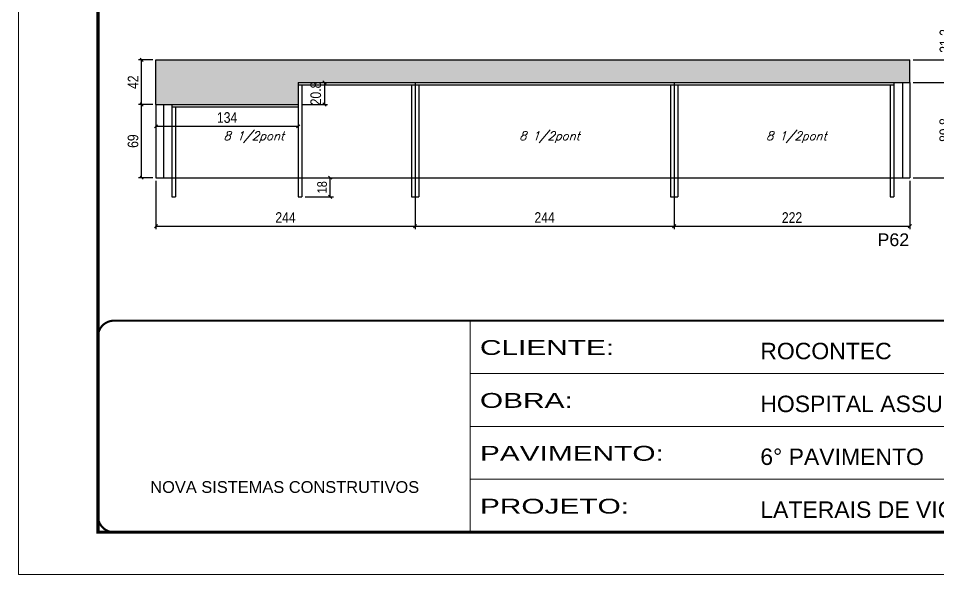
# Model space of a CAD drawing. Extents: x -20960 to -5926, y -2106 to 21915.
# Drawn here: x -7438 to -6573, y 13974 to 14498 of the extents above; entities that cross this region are included whole.
import ezdxf

# ---------------------------------------------------------------- set-up
doc = ezdxf.new("R2010")
doc.units = 0
doc.linetypes.add('CONTINUO', pattern=[0])
doc.linetypes.add('DASHED', pattern=[0.75, 0.5, -0.25])
for name, color, linetype in [('5', 5, 'Continuous'), ('COTA', 241, 'Continuous'), ('Painéis', 200, 'Continuous'), ('SARR_2.2x7', 40, 'Continuous'), ('SARR_3.5x7', 81, 'Continuous'), ('texto', 7, 'Continuous')]:
    doc.layers.add(name, color=color, linetype=linetype)
doc.layers.add('Folhas', color=255, linetype='Continuous', lineweight=9)
doc.layers.add('SARRAFO DE PRESSAO', color=251, linetype='DASHED', lineweight=9)
doc.styles.add('ARIAL', font='arial.ttf')
doc.styles.add('COTA TECNICA', font='techl___.ttf', dxfattribs={"height": 10})
doc.styles.add('COTA TECNICA-50', font='techl___.ttf', dxfattribs={"height": 9})
doc.styles.add('Romans', font='romans.shx')
doc.styles.get("Standard").update_dxf_attribs({"font": 'arial.ttf'})
doc.styles.add('Tecnologia', font='')
doc.styles.get('Tecnologia').set_extended_font_data('Forgotten Futurist')
doc.dimstyles.new('COTA PAINEL-50', dxfattribs={"dimtxt": 9, "dimasz": 3, "dimexe": 3, "dimexo": 3, "dimgap": 3, "dimtad": 1, "dimdec": 1, "dimzin": 12, "dimdsep": 46, "dimtxsty": 'COTA TECNICA-50', "dimblk1": 'OBLIQUE', "dimblk2": 'OBLIQUE', "dimsah": 1, "dimcen": 0.9, "dimclrd": 4, "dimclre": 4, "dimclrt": 240, "dimadec": 1, "dimazin": 3, "dimtfac": 1, "dimtdec": 1, "dimtmove": 0, "dimatfit": 3, "dimfxl": 1, "dimtolj": 1, "dimtzin": 12, "dimarcsym": 0})
doc.dimstyles.new('PAINEL', dxfattribs={"dimtxt": 10, "dimasz": 3, "dimexe": 3, "dimexo": 3, "dimgap": 3, "dimtad": 1, "dimdec": 1, "dimzin": 12, "dimdsep": 46, "dimtxsty": 'COTA TECNICA', "dimblk1": 'OBLIQUE', "dimblk2": 'OBLIQUE', "dimsah": 1, "dimcen": 0.9, "dimclrd": 4, "dimclre": 4, "dimclrt": 240, "dimadec": 1, "dimazin": 3, "dimtfac": 1, "dimtdec": 1, "dimtmove": 0, "dimatfit": 3, "dimfxl": 1, "dimtolj": 1, "dimtzin": 12, "dimarcsym": 0})

# ---------------------------------------------------------------- blocks, each defined once
blk = doc.blocks.new('9999999999')
at = {"color": 30, "linetype": 'CONTINUO'}
for p, q in [((98564.56, 34230.21), (98564.56, 34429.45)), ((98564.56, 34379.64), (99583.98, 34379.64)), ((98564.56, 34329.83), (99487.98, 34329.83)), ((98564.56, 34280.02), (99487.98, 34280.02))]:
    blk.add_line(p, q, dxfattribs=at)
at = {"color": 30, "linetype": 'CONTINUO', "const_width": 2}
blk.add_lwpolyline([(99583.98, 34230.21), (99583.98, 34414.45, 0.414214), (99568.98, 34429.45), (98228.98, 34429.45, 0.414214), (98213.98, 34414.45), (98213.98, 34245.21, 0.414214), (98228.98, 34230.21), (99583.98, 34230.21)], format="xyb", dxfattribs=at)
at = {"layer": 'Folhas'}
blk.add_lwpolyline([(98138.98, 34190.21), (99623.98, 34190.21), (99623.98, 35240.21), (98138.98, 35240.21)], close=True, dxfattribs=at)
at = {"layer": 'Folhas', "color": 30, "const_width": 3}
blk.add_lwpolyline([(98213.98, 34230.21), (99583.98, 34230.21), (99583.98, 35200.21), (98213.98, 35200.21)], close=True, dxfattribs=at)
at = {"color": 7, "linetype": 'Continuous', "ltscale": 5, "style": 'ARIAL'}
for s, height, p in [('ROCONTEC', 15.483, (98837.68, 34393.13)), ('HOSPITAL ASSUNÇÃO', 15.4829, (98837.68, 34343.32)), ('6° PAVIMENTO', 15.4829, (98837.68, 34293.51)), ('NOVA SISTEMAS CONSTRUTIVOS', 11.0592, (98263.19, 34267.21)), ('LATERAIS DE VIGAS', 15.4829, (98837.68, 34243.7))]:
    blk.add_text(s, height=height, dxfattribs=at).set_placement(p)
at = {"layer": 'Folhas', "color": 7, "style": 'Tecnologia', "width": 1.5}
for s, p in [('CLIENTE:', (98573.65, 34397.17)), ('OBRA:', (98573.65, 34347.31)), ('PAVIMENTO:', (98573.65, 34297.5)), ('PROJETO:', (98573.65, 34247.69))]:
    blk.add_text(s, height=14, dxfattribs=at).set_placement(p)
blk = doc.blocks.new('_Oblique')
at = {"color": 0, "linetype": 'ByBlock', "lineweight": -2}
blk.add_line((-0.5, -0.5), (0.5, 0.5), dxfattribs=at)
blk = doc.blocks.new('*D1041')
at = {"layer": 'COTA', "color": 4, "lineweight": -2, "ltscale": 25, "transparency": 16777216}
for p, q in [((-7308.93, 14344.85), (-7308.93, 14299.31)), ((-7064.93, 14344.85), (-7064.93, 14299.31)), ((-7308.93, 14302.31), (-7064.93, 14302.31))]:
    blk.add_line(p, q, dxfattribs=at)
at = {"layer": 'Defpoints', "color": 0, "ltscale": 25, "transparency": 16777216}
for p in [(-7308.93, 14347.85), (-7064.93, 14347.85), (-7064.93, 14302.31)]:
    blk.add_point(p, dxfattribs=at)
at = {"layer": 'COTA', "color": 4, "lineweight": -2, "ltscale": 25, "transparency": 16777216, "xscale": 3, "yscale": 3, "zscale": 3, "rotation": 180}
blk.add_blockref('_Oblique', (-7308.93, 14302.31), dxfattribs=at)
at = {"layer": 'COTA', "color": 4, "lineweight": -2, "ltscale": 25, "transparency": 16777216, "xscale": 3, "yscale": 3, "zscale": 3}
blk.add_blockref('_Oblique', (-7064.93, 14302.31), dxfattribs=at)
at = {"layer": 'COTA', "color": 240, "ltscale": 25, "transparency": 16777216, "insert": (-7186.93, 14310.38), "char_height": 10, "attachment_point": 5, "style": 'COTA TECNICA'}
blk.add_mtext('\\A1;244', dxfattribs=at)
blk = doc.blocks.new('*D1042')
at = {"layer": 'COTA', "color": 4, "lineweight": -2, "ltscale": 25, "transparency": 16777216}
for p, q in [((-7064.93, 14344.85), (-7064.93, 14299.31)), ((-6820.93, 14344.85), (-6820.93, 14299.31)), ((-7064.93, 14302.31), (-6820.93, 14302.31))]:
    blk.add_line(p, q, dxfattribs=at)
at = {"layer": 'Defpoints', "color": 0, "ltscale": 25, "transparency": 16777216}
for p in [(-7064.93, 14347.85), (-6820.93, 14347.85), (-6820.93, 14302.31)]:
    blk.add_point(p, dxfattribs=at)
at = {"layer": 'COTA', "color": 4, "lineweight": -2, "ltscale": 25, "transparency": 16777216, "xscale": 3, "yscale": 3, "zscale": 3, "rotation": 180}
blk.add_blockref('_Oblique', (-7064.93, 14302.31), dxfattribs=at)
at = {"layer": 'COTA', "color": 4, "lineweight": -2, "ltscale": 25, "transparency": 16777216, "xscale": 3, "yscale": 3, "zscale": 3}
blk.add_blockref('_Oblique', (-6820.93, 14302.31), dxfattribs=at)
at = {"layer": 'COTA', "color": 240, "ltscale": 25, "transparency": 16777216, "insert": (-6942.93, 14310.38), "char_height": 10, "attachment_point": 5, "style": 'COTA TECNICA'}
blk.add_mtext('\\A1;244', dxfattribs=at)
blk = doc.blocks.new('*D1043')
at = {"layer": 'COTA', "color": 4, "lineweight": -2, "ltscale": 25, "transparency": 16777216}
for p, q in [((-6820.93, 14344.85), (-6820.93, 14299.31)), ((-6598.93, 14344.85), (-6598.93, 14299.31)), ((-6820.93, 14302.31), (-6598.93, 14302.31))]:
    blk.add_line(p, q, dxfattribs=at)
at = {"layer": 'Defpoints', "color": 0, "ltscale": 25, "transparency": 16777216}
for p in [(-6820.93, 14347.85), (-6598.93, 14347.85), (-6598.93, 14302.31)]:
    blk.add_point(p, dxfattribs=at)
at = {"layer": 'COTA', "color": 4, "lineweight": -2, "ltscale": 25, "transparency": 16777216, "xscale": 3, "yscale": 3, "zscale": 3, "rotation": 180}
blk.add_blockref('_Oblique', (-6820.93, 14302.31), dxfattribs=at)
at = {"layer": 'COTA', "color": 4, "lineweight": -2, "ltscale": 25, "transparency": 16777216, "xscale": 3, "yscale": 3, "zscale": 3}
blk.add_blockref('_Oblique', (-6598.93, 14302.31), dxfattribs=at)
at = {"layer": 'COTA', "color": 240, "ltscale": 25, "transparency": 16777216, "insert": (-6709.93, 14310.31), "char_height": 10, "attachment_point": 5, "style": 'COTA TECNICA'}
blk.add_mtext('\\A1;222', dxfattribs=at)
blk = doc.blocks.new('*D1045')
at = {"layer": 'COTA', "color": 4, "lineweight": -2, "ltscale": 25, "transparency": 16777216}
for p, q in [((-7308.93, 14413.85), (-7308.93, 14393.29)), ((-7174.93, 14413.85), (-7174.93, 14393.29)), ((-7308.93, 14396.29), (-7174.93, 14396.29))]:
    blk.add_line(p, q, dxfattribs=at)
at = {"layer": 'Defpoints', "color": 0, "ltscale": 25, "transparency": 16777216}
for p in [(-7308.93, 14416.85), (-7174.93, 14416.85), (-7174.93, 14396.29)]:
    blk.add_point(p, dxfattribs=at)
at = {"layer": 'COTA', "color": 4, "lineweight": -2, "ltscale": 25, "transparency": 16777216, "xscale": 3, "yscale": 3, "zscale": 3, "rotation": 180}
blk.add_blockref('_Oblique', (-7308.93, 14396.29), dxfattribs=at)
at = {"layer": 'COTA', "color": 4, "lineweight": -2, "ltscale": 25, "transparency": 16777216, "xscale": 3, "yscale": 3, "zscale": 3}
blk.add_blockref('_Oblique', (-7174.93, 14396.29), dxfattribs=at)
at = {"layer": 'COTA', "color": 240, "ltscale": 25, "transparency": 16777216, "insert": (-7241.93, 14404.51), "char_height": 10, "attachment_point": 5, "style": 'COTA TECNICA'}
blk.add_mtext('\\A1;134', dxfattribs=at)
blk = doc.blocks.new('*D1047')
at = {"layer": 'COTA', "color": 4, "lineweight": -2, "ltscale": 25, "transparency": 16777216}
for p, q in [((-7171.93, 14437.65), (-7147.28, 14437.65)), ((-7150.28, 14437.65), (-7150.28, 14416.85)), ((-7171.93, 14416.85), (-7147.28, 14416.85))]:
    blk.add_line(p, q, dxfattribs=at)
at = {"layer": 'Defpoints', "color": 0, "ltscale": 25, "transparency": 16777216}
for p in [(-7174.93, 14437.65), (-7174.93, 14416.85), (-7150.28, 14416.85)]:
    blk.add_point(p, dxfattribs=at)
at = {"layer": 'COTA', "color": 4, "lineweight": -2, "ltscale": 25, "transparency": 16777216, "xscale": 3, "yscale": 3, "zscale": 3}
for p, rotation in [((-7150.28, 14437.65), 90), ((-7150.28, 14416.85), 270)]:
    blk.add_blockref('_Oblique', p, dxfattribs=dict(at, rotation=rotation))
at = {"layer": 'COTA', "color": 240, "ltscale": 25, "transparency": 16777216, "insert": (-7158.41, 14427.25), "char_height": 10, "attachment_point": 5, "rotation": 90, "style": 'COTA TECNICA'}
blk.add_mtext('\\A1;20.8', dxfattribs=at)
blk = doc.blocks.new('*D1050')
at = {"layer": 'COTA', "color": 4, "lineweight": -2, "ltscale": 25, "transparency": 16777216}
for p, q in [((-6595.93, 14437.65), (-6554.88, 14437.65)), ((-6557.88, 14437.65), (-6557.88, 14347.85)), ((-6595.93, 14347.85), (-6554.88, 14347.85))]:
    blk.add_line(p, q, dxfattribs=at)
at = {"layer": 'Defpoints', "color": 0, "ltscale": 25, "transparency": 16777216}
for p in [(-6598.93, 14437.65), (-6598.93, 14347.85), (-6557.88, 14347.85)]:
    blk.add_point(p, dxfattribs=at)
at = {"layer": 'COTA', "color": 4, "lineweight": -2, "ltscale": 25, "transparency": 16777216, "xscale": 3, "yscale": 3, "zscale": 3}
for p, rotation in [((-6557.88, 14437.65), 90), ((-6557.88, 14347.85), 270)]:
    blk.add_blockref('_Oblique', p, dxfattribs=dict(at, rotation=rotation))
at = {"layer": 'COTA', "color": 240, "ltscale": 25, "transparency": 16777216, "insert": (-6565.99, 14392.75), "char_height": 10, "attachment_point": 5, "rotation": 90, "style": 'COTA TECNICA'}
blk.add_mtext('\\A1;89.8', dxfattribs=at)
blk = doc.blocks.new('*D1051')
at = {"layer": 'COTA', "color": 4, "lineweight": -2, "ltscale": 25, "transparency": 16777216}
for p, q in [((-6557.88, 14458.85), (-6557.88, 14491.58)), ((-6595.93, 14458.85), (-6554.88, 14458.85)), ((-6557.88, 14437.65), (-6557.88, 14458.85)), ((-6595.93, 14437.65), (-6554.88, 14437.65))]:
    blk.add_line(p, q, dxfattribs=at)
at = {"layer": 'Defpoints', "color": 0, "ltscale": 25, "transparency": 16777216}
for p in [(-6598.93, 14458.85), (-6557.88, 14458.85), (-6598.93, 14437.65)]:
    blk.add_point(p, dxfattribs=at)
at = {"layer": 'COTA', "color": 4, "lineweight": -2, "ltscale": 25, "transparency": 16777216, "xscale": 3, "yscale": 3, "zscale": 3}
for p, rotation in [((-6557.88, 14458.85), 90), ((-6557.88, 14437.65), 270)]:
    blk.add_blockref('_Oblique', p, dxfattribs=dict(at, rotation=rotation))
at = {"layer": 'COTA', "color": 240, "ltscale": 25, "transparency": 16777216, "insert": (-6565.94, 14476.72), "char_height": 10, "attachment_point": 5, "rotation": 90, "style": 'COTA TECNICA'}
blk.add_mtext('\\A1;21.2', dxfattribs=at)
blk = doc.blocks.new('*D1061')
at = {"layer": 'COTA', "color": 4, "lineweight": -2, "ltscale": 25, "transparency": 16777216}
for p, q in [((-7311.93, 14416.85), (-7325.4, 14416.85)), ((-7322.4, 14347.85), (-7322.4, 14416.85)), ((-7311.93, 14347.85), (-7325.4, 14347.85))]:
    blk.add_line(p, q, dxfattribs=at)
at = {"layer": 'Defpoints', "color": 0, "ltscale": 25, "transparency": 16777216}
for p in [(-7322.4, 14416.85), (-7308.93, 14416.85), (-7308.93, 14347.85)]:
    blk.add_point(p, dxfattribs=at)
at = {"layer": 'COTA', "color": 4, "lineweight": -2, "ltscale": 25, "transparency": 16777216, "xscale": 3, "yscale": 3, "zscale": 3}
for p, rotation in [((-7322.4, 14416.85), 90), ((-7322.4, 14347.85), 270)]:
    blk.add_blockref('_Oblique', p, dxfattribs=dict(at, rotation=rotation))
at = {"layer": 'COTA', "color": 240, "ltscale": 25, "transparency": 16777216, "insert": (-7330.53, 14382.35), "char_height": 10, "attachment_point": 5, "rotation": 90, "style": 'COTA TECNICA'}
blk.add_mtext('\\A1;69', dxfattribs=at)
blk = doc.blocks.new('*D1062')
at = {"layer": 'COTA', "color": 4, "lineweight": -2, "ltscale": 25, "transparency": 16777216}
for p, q in [((-7311.93, 14458.85), (-7325.4, 14458.85)), ((-7322.4, 14416.85), (-7322.4, 14458.85)), ((-7311.93, 14416.85), (-7325.4, 14416.85))]:
    blk.add_line(p, q, dxfattribs=at)
at = {"layer": 'Defpoints', "color": 0, "ltscale": 25, "transparency": 16777216}
for p in [(-7322.4, 14458.85), (-7308.93, 14458.85), (-7308.93, 14416.85)]:
    blk.add_point(p, dxfattribs=at)
at = {"layer": 'COTA', "color": 4, "lineweight": -2, "ltscale": 25, "transparency": 16777216, "xscale": 3, "yscale": 3, "zscale": 3}
for p, rotation in [((-7322.4, 14458.85), 90), ((-7322.4, 14416.85), 270)]:
    blk.add_blockref('_Oblique', p, dxfattribs=dict(at, rotation=rotation))
at = {"layer": 'COTA', "color": 240, "ltscale": 25, "transparency": 16777216, "insert": (-7330.47, 14437.85), "char_height": 10, "attachment_point": 5, "rotation": 90, "style": 'COTA TECNICA'}
blk.add_mtext('\\A1;42', dxfattribs=at)
blk = doc.blocks.new('*D1070')
at = {"layer": 'COTA', "color": 4, "lineweight": -2, "transparency": 16777216}
for p, q in [((-7168.43, 14347.85), (-7141.88, 14347.85)), ((-7144.88, 14329.85), (-7144.88, 14347.85)), ((-7168.43, 14329.85), (-7141.88, 14329.85))]:
    blk.add_line(p, q, dxfattribs=at)
at = {"layer": 'Defpoints', "color": 0, "transparency": 16777216}
for p in [(-7171.43, 14347.85), (-7144.88, 14347.85), (-7171.43, 14329.85)]:
    blk.add_point(p, dxfattribs=at)
at = {"layer": 'COTA', "color": 4, "lineweight": -2, "transparency": 16777216, "xscale": 3, "yscale": 3, "zscale": 3}
for p, rotation in [((-7144.88, 14347.85), 90), ((-7144.88, 14329.85), 270)]:
    blk.add_blockref('_Oblique', p, dxfattribs=dict(at, rotation=rotation))
at = {"layer": 'COTA', "color": 240, "transparency": 16777216, "insert": (-7152.46, 14338.85), "char_height": 9, "attachment_point": 5, "rotation": 90, "style": 'COTA TECNICA-50'}
blk.add_mtext('\\A1;18', dxfattribs=at)

msp = doc.modelspace()

# ---------------------------------------------------------------- hatches: boundary and pattern name
at = {"layer": 'COTA', "linetype": 'ByBlock'}
h = msp.add_hatch(dxfattribs=at)
h.set_pattern_fill('AR-CONC', color=256, scale=0.03)
h.set_pattern_definition([(50, (-146492.308, -17095.933), (5.46554007, -0.47817257), [0.5715, -6.2865]), (355, (-146492.308, -17095.933), (-1.05730264, 5.73170536), [0.4572, -5.02921753]), (100.4514447, (-146491.8526, -17095.9727), (4.40823741, 5.25353256), [0.48570026, -5.34270734]), (46.1842, (-146492.308, -17094.409), (8.13237123, -1.26126984), [0.85725, -9.42975]), (96.6355576, (-146491.63, -17094.514), (7.122124, 7.42278374), [0.7285507, -8.01406824]), (351.184151, (-146492.308, -17094.409), (7.122124, 7.42278374), [0.685799, -7.54379196]), (21, (-146491.546, -17094.79), (4.54843174, -3.06795595), [0.5715, -6.2865]), (326, (-146491.546, -17094.79), (1.85406085, 5.52563898), [0.4572, -5.0292]), (71.451445, (-146491.167, -17095.0455), (6.40249258, 2.45768307), [0.48570026, -5.34269813]), (37.5, (-146492.308, -17095.9329), (0.092658098, 2.536651166), [0, -4.96824, 0, -5.1054, 0, -5.04825]), (7.5, (-146492.308, -17095.9329), (2.004589875, 3.005417245), [0, -2.91084, 0, -4.85394, 0, -1.92405]), (327.5, (-146494.0073, -17095.9329), (4.067717855, -0.17186232), [0, -1.905, 0, -5.9436, 0, -7.8867]), (317.5, (-146494.7693, -17095.933), (4.44387544, 0.76279473), [0, -2.4765, 0, -3.94716, 0, -5.6007])])
h.paths.add_polyline_path([(-6598.93, 14458.85), (-7174.93, 14458.85), (-7308.93, 14458.85), (-7308.93, 14416.85), (-7174.93, 14416.85), (-7174.93, 14437.65), (-6598.93, 14437.65)])

# ---------------------------------------------------------------- linework, layer by layer
for p, q in [((-7308.93, 14458.85), (-7174.93, 14458.85)), ((-7308.93, 14416.85), (-7308.93, 14458.85)), ((-7174.93, 14458.85), (-6598.93, 14458.85)), ((-6598.93, 14437.65), (-6598.93, 14458.85))]:
    msp.add_line(p, q, dxfattribs=at)
at = {"layer": 'Painéis'}
for p, q in [((-7174.93, 14437.65), (-6598.93, 14437.65)), ((-7308.93, 14416.85), (-7174.93, 14416.85)), ((-7308.93, 14347.85), (-7174.93, 14347.85)), ((-7174.93, 14347.85), (-6598.93, 14347.85))]:
    msp.add_line(p, q, dxfattribs=at)
at = {"layer": 'Painéis', "ltscale": 25}
for p, q in [((-7174.93, 14437.65), (-7174.93, 14416.85)), ((-7064.93, 14437.65), (-7064.93, 14347.85)), ((-6820.93, 14437.65), (-6820.93, 14347.85)), ((-6598.93, 14437.65), (-6598.93, 14347.85)), ((-7308.93, 14416.85), (-7308.93, 14347.85))]:
    msp.add_line(p, q, dxfattribs=at)
at = {"layer": 'SARR_2.2x7', "linetype": 'Continuous'}
for p, q in [((-7174.93, 14435.45), (-7064.93, 14435.45)), ((-7064.93, 14435.45), (-6820.93, 14435.45)), ((-6820.93, 14435.45), (-6613.93, 14435.45)), ((-6605.93, 14437.65), (-6605.93, 14347.85)), ((-7301.93, 14416.85), (-7301.93, 14347.85)), ((-7293.93, 14414.65), (-7174.93, 14414.65))]:
    msp.add_line(p, q, dxfattribs=at)
at = {"layer": 'SARR_3.5x7'}
for p, q in [((-7174.93, 14435.45), (-7174.93, 14329.85)), ((-7171.43, 14435.45), (-7171.43, 14329.85)), ((-7068.43, 14435.45), (-7068.43, 14329.85)), ((-7064.93, 14435.45), (-7064.93, 14329.85)), ((-7061.43, 14435.45), (-7061.43, 14329.85)), ((-6824.43, 14437.65), (-6824.43, 14437.65)), ((-6824.43, 14435.45), (-6824.43, 14329.85)), ((-6820.93, 14435.45), (-6820.93, 14329.85)), ((-6817.43, 14437.65), (-6817.43, 14437.65)), ((-6817.43, 14435.45), (-6817.43, 14329.85)), ((-6617.43, 14435.45), (-6617.43, 14329.85)), ((-6613.93, 14437.65), (-6613.93, 14329.85)), ((-7293.93, 14416.85), (-7293.93, 14329.85)), ((-7290.43, 14414.65), (-7290.43, 14329.85))]:
    msp.add_line(p, q, dxfattribs=at)
at = {"layer": 'SARR_3.5x7', "ltscale": 25}
for p, q in [((-7293.93, 14329.85), (-7290.43, 14329.85)), ((-7174.93, 14329.85), (-7171.43, 14329.85)), ((-7068.43, 14329.85), (-7064.93, 14329.85)), ((-7064.93, 14329.85), (-7061.43, 14329.85)), ((-6824.43, 14329.85), (-6820.93, 14329.85)), ((-6820.93, 14329.85), (-6817.43, 14329.85)), ((-6617.43, 14329.85), (-6613.93, 14329.85))]:
    msp.add_line(p, q, dxfattribs=at)

# ---------------------------------------------------------------- block references
at = {"layer": 'SARRAFO DE PRESSAO', "color": 6, "linetype": 'ByBlock'}
msp.add_blockref('9999999999', (-105577.48, -20216.26), dxfattribs=at)

# ---------------------------------------------------------------- texts
at = {"layer": '5', "linetype": 'Continuous'}
msp.add_text('P62', height=12, rotation=0.00004, dxfattribs=at).set_placement((-6629.43, 14283.44))
at = {"layer": 'texto', "color": 2, "char_height": 8, "attachment_point": 5, "style": 'Romans'}
for insert in [(-7216.83, 14385.99), (-6938.35, 14385.99), (-6705.85, 14385.99)]:
    msp.add_mtext('{\\Q19;\\C256;8 1/2pont}', dxfattribs=dict(at, insert=insert))

# ---------------------------------------------------------------- dimensions: what is measured, and where the dimension line sits
at = {"layer": 'COTA', "ltscale": 25}
for base, p1, p2, picture, middle in [((-6557.88, 14458.85), (-6598.93, 14437.65), (-6598.93, 14458.85), '*D1051', (-6565.94, 14476.72)), ((-7322.4, 14458.85), (-7308.93, 14416.85), (-7308.93, 14458.85), '*D1062', (-7330.47, 14437.85)), ((-6557.88, 14347.85), (-6598.93, 14437.65), (-6598.93, 14347.85), '*D1050', (-6565.99, 14392.75)), ((-7322.4, 14416.85), (-7308.93, 14347.85), (-7308.93, 14416.85), '*D1061', (-7330.53, 14382.35))]:
    dim = msp.add_linear_dim(base=base, p1=p1, p2=p2, angle=90, dimstyle='PAINEL', dxfattribs=at)
    dim.commit()
    dim.dimension.update_dxf_attribs({"geometry": picture, "text_midpoint": middle})
dim = msp.add_linear_dim(base=(-7150.28, 14416.85), p1=(-7174.93, 14437.65), p2=(-7174.93, 14416.85), angle=90, dimstyle='PAINEL', dxfattribs=at)
dim.commit()
dim.dimension.update_dxf_attribs({"geometry": '*D1047', "text_midpoint": (-7150.28, 14427.25), "dimtype": 160})
dim = msp.add_linear_dim(base=(-7174.93, 14396.29), p1=(-7308.93, 14416.85), p2=(-7174.93, 14416.85), dimstyle='PAINEL', dxfattribs=at)
dim.commit()
dim.dimension.update_dxf_attribs({"geometry": '*D1045', "text_midpoint": (-7241.93, 14404.51)})
for base, p1, p2, picture, middle in [((-7064.93, 14302.31), (-7308.93, 14347.85), (-7064.93, 14347.85), '*D1041', (-7186.93, 14310.38)), ((-6820.93, 14302.31), (-7064.93, 14347.85), (-6820.93, 14347.85), '*D1042', (-6942.93, 14310.38)), ((-6598.93, 14302.31), (-6820.93, 14347.85), (-6598.93, 14347.85), '*D1043', (-6709.93, 14310.31))]:
    dim = msp.add_linear_dim(base=base, p1=p1, p2=p2, dimstyle='PAINEL', override={"dimtmove": 1}, dxfattribs=at)
    dim.commit()
    dim.dimension.update_dxf_attribs({"geometry": picture, "text_midpoint": middle})
at = {"layer": 'COTA'}
dim = msp.add_linear_dim(base=(-7144.88, 14347.85), p1=(-7171.43, 14329.85), p2=(-7171.43, 14347.85), angle=90, dimstyle='COTA PAINEL-50', dxfattribs=at)
dim.commit()
dim.dimension.update_dxf_attribs({"geometry": '*D1070', "text_midpoint": (-7152.46, 14338.85)})

doc.saveas('drawing.dxf')
